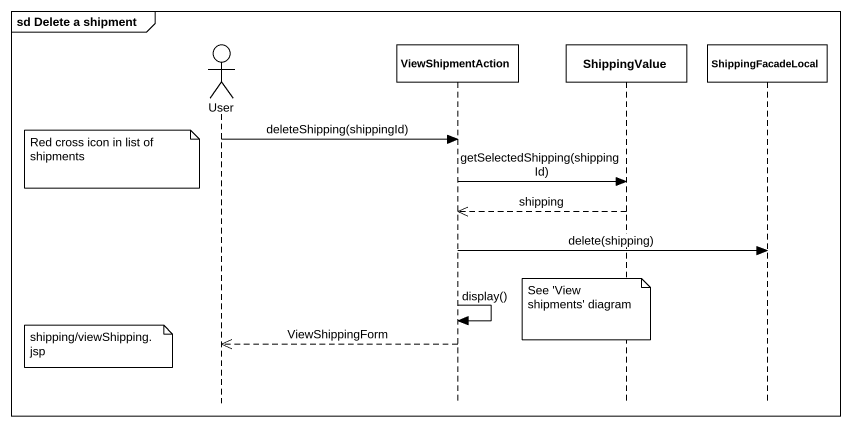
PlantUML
@startuml
mainframe sd Delete a shipment
hide footbox
actor User
participant ViewShipmentAction
participant ShippingValue
participant ShippingFacadeLocal

User -> ViewShipmentAction : deleteShipping(shippingId)
note left of User : Red cross icon in list of shipments
ViewShipmentAction -> ShippingValue : getSelectedShipping(shippingId)
ShippingValue -->> ViewShipmentAction : shipping
ViewShipmentAction -> ShippingFacadeLocal : delete(shipping)
ViewShipmentAction -> ViewShipmentAction : display()
note over ShippingValue : See 'View shipments' diagram
ViewShipmentAction -->> User : ViewShippingForm
note left of User : shipping/viewShipping.jsp
@enduml
